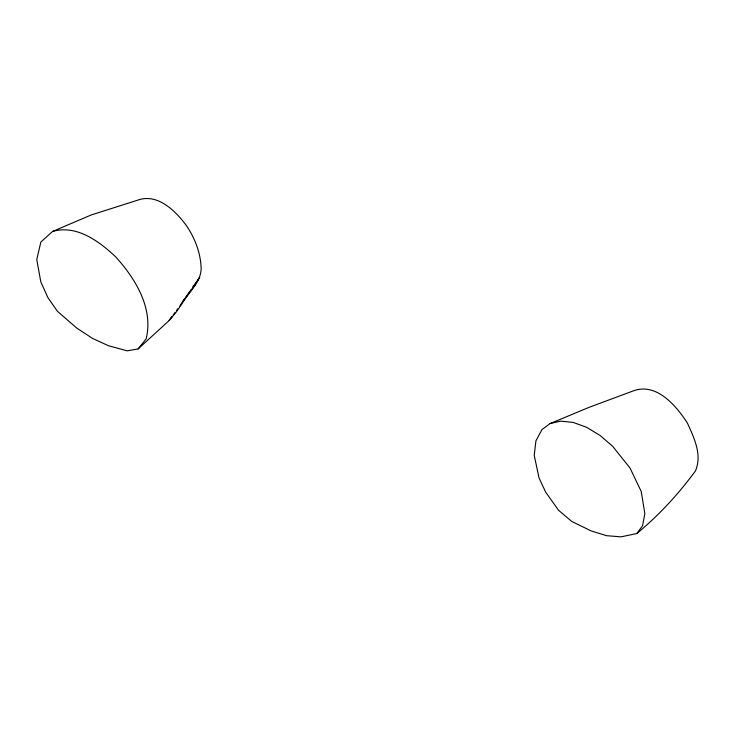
<?xml version="1.0" encoding="UTF-8"?>
<svg xmlns="http://www.w3.org/2000/svg" width="735" height="735" viewBox="0 0 735 735"><rect width="100%" height="100%" fill="white"/><g stroke="black" fill="none" stroke-linecap="round" stroke-linejoin="round"><path stroke-width="1.1" d="M179.873 305.925C186.993 293.798 200.379 283.949 201.16 268.982C200.793 253.474 195.216 238.838 186.708 226.003C175.885 211.147 157.391 192.653 137.362 200.278L91.186 214.969L52.608 231.451L40.857 242.017L36.75 259.565L40.811 281.836L47.839 297.5L57.358 311.208L76.679 328.021L92.656 338.486L108.514 345.735L127.1 350.834L138.106 348.95L169.215 320.488L176.575 311.631L199.727 277.417L192.432 287.716M171.861 316.739L169.215 320.488L171.88 316.849M182.482 301.763L184.467 298.952M185.799 297.078L191.1 289.59M173.212 315.03L175.206 312.292M176.538 310.473L177.879 308.654M636.804 533.537L642.601 525.709L644.834 513.6L641.232 491.504L630.051 468.085L612.724 446.365L600.091 435.469L586.613 427.301L573.19 422.414L560.741 421.127L550.111 423.553L542.035 429.506L535.916 440.844L534.226 455.378L539.021 477.86L545.655 492.156L558.563 510.274L571.821 521.473L591.161 530.927L606.596 535.686L620.965 536.853L636.804 533.537C659.056 515.226 678.396 494.104 695.457 470.914C702.403 454.699 694.015 437.72 687.335 422.947C676.283 405.867 656.667 382.466 633.662 390.754L589.13 407.319L550.111 423.553M138.106 348.95L146.136 338.853C153.689 308.507 135.424 278.583 115.671 256.855C99.216 241.31 76.504 224.441 52.608 231.451M193.231 285.943L195.207 284.978"/></g></svg>
